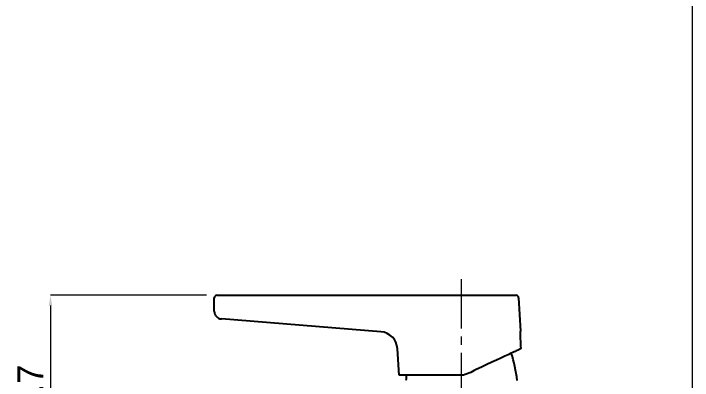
# Model space of a CAD drawing. Extents: x 0 to 1128, y 0 to 827.
# Drawn here: x 554.4 to 816.9, y 271.4 to 413.4 of the extents above; entities that cross this region are included whole.
import ezdxf

# ---------------------------------------------------------------- set-up
doc = ezdxf.new("R2010")
doc.units = 0
doc.header["$LTSCALE"] = 2
doc.header["$MEASUREMENT"] = 0
doc.header["$PDMODE"] = 3
doc.header["$PDSIZE"] = -10
doc.linetypes.add('CENTER2', pattern=[28.575, 19.05, -3.175, 3.175, -3.175])
doc.layers.get('0').update_dxf_attribs({"linetype": 'CONTINUOUS'})
doc.layers.get('DEFPOINTS').update_dxf_attribs({"linetype": 'CONTINUOUS'})
doc.layers.add('1', color=7, linetype='CONTINUOUS')
doc.layers.add('Cneter', color=1, linetype='CENTER2', lineweight=13)
doc.layers.add('치수선', color=7, linetype='CONTINUOUS', lineweight=20)
doc.styles.add('Daelim Dimension', font='')
doc.styles.get('Daelim Dimension').set_extended_font_data('나눔고딕')
doc.dimstyles.new('DEFAULT', dxfattribs={"dimscale": 2, "dimtxt": 2, "dimasz": 2, "dimexe": 0, "dimexo": 2, "dimgap": 1, "dimtad": 1, "dimdec": 1, "dimzin": 9, "dimdsep": 46, "dimtxsty": 'Daelim Dimension', "dimcen": 0.5, "dimclrd": 252, "dimclre": 252, "dimclrt": 3, "dimadec": 1, "dimazin": 0, "dimtfac": 1, "dimtdec": 1, "dimtix": 1, "dimtmove": 0, "dimatfit": 3, "dimfxl": 1, "dimtolj": 1, "dimtzin": 1, "dimlwd": 9, "dimlwe": 9, "dimarcsym": 0})

# ---------------------------------------------------------------- blocks, each defined once
blk = doc.blocks.new('*D0')
at = {"color": 5, "lineweight": 9, "ltscale": 0.5, "transparency": 16777216}
for p, q in [((629, 304.38), (568.64, 304.38)), ((568.64, 300.38), (568.64, 228.64)), ((624.26, 224.64), (568.64, 224.64))]:
    blk.add_line(p, q, dxfattribs=at)
at = {"color": 5, "ltscale": 0.5, "transparency": 16777216}
for points in [[(567.97, 300.38), (569.31, 300.38), (568.64, 304.38)], [(567.97, 228.64), (569.31, 228.64), (568.64, 224.64)]]:
    blk.add_solid(points, dxfattribs=at)
at = {"layer": 'DEFPOINTS', "color": 0, "ltscale": 0.5, "transparency": 16777216}
for p in [(633, 304.38), (568.64, 224.64), (628.26, 224.64)]:
    blk.add_point(p, dxfattribs=at)
at = {"color": 7, "ltscale": 0.5, "transparency": 16777216, "insert": (560.94, 264.51), "char_height": 10, "attachment_point": 5, "rotation": 90, "style": 'Daelim Dimension'}
blk.add_mtext('\\A1;79.7', dxfattribs=at)

msp = doc.modelspace()

# ---------------------------------------------------------------- linework, layer by layer
at = {"ltscale": 0.5}
msp.add_open_spline([(733.22, 275.61), (731.39, 274.6), (729.56, 273.59), (727.57, 273.44)], degree=3, dxfattribs=at)
at = {"layer": '1'}
for p, q in [((632, 298.21), (632, 303.38)), ((633, 304.38), (748.67, 304.38)), ((749.66, 303.44), (750.43, 290.44)), ((696.4, 290.29), (634.77, 295.22)), ((703.44, 273.44), (702.83, 283.72)), ((750.63, 283.73), (749.89, 283.39)), ((704.14, 273.44), (703.44, 273.44))]:
    msp.add_line(p, q, dxfattribs=at)
for centre, radius, start, end in [((633, 303.38), 1, 90, 180), ((748.67, 303.38), 1, 3.3863, 90), ((635, 298.21), 3, 180, 265.4261), ((695.84, 283.31), 7, 3.3863, 85.4261), ((699.32, 266.44), 50, 5.739, 18.096), ((755.82, 266.44), 50, 171.9524, 174.261)]:
    msp.add_arc(centre, radius, start, end, dxfattribs=at)
for points, knots in [([(750.42, 287.49), (750.41, 287.59), (750.41, 287.68), (750.4, 287.88), (750.39, 288.07), (750.39, 288.25), (750.39, 288.37), (750.38, 288.39), (750.38, 288.44), (750.38, 288.46), (750.38, 288.53), (750.38, 288.58), (750.38, 288.71), (750.38, 288.88), (750.38, 289.05), (750.38, 289.17), (750.38, 289.23), (750.38, 289.29), (750.39, 289.32), (750.39, 289.34), (750.39, 289.44), (750.39, 289.58), (750.4, 289.77), (750.4, 289.89), (750.41, 289.95), (750.41, 289.97), (750.41, 289.99), (750.41, 290.01), (750.41, 290.04), (750.41, 290.07), (750.42, 290.14), (750.42, 290.22), (750.42, 290.28), (750.43, 290.32), (750.43, 290.34), (750.43, 290.36), (750.43, 290.37), (750.43, 290.38), (750.43, 290.4), (750.43, 290.43), (750.43, 290.44), (750.43, 290.44), (750.43, 290.44)], [0, 0, 0, 0, 0.062457, 0.062457, 0.124915, 0.187372, 0.187372, 0.202986, 0.202986, 0.218601, 0.218601, 0.249829, 0.249829, 0.312287, 0.374744, 0.374744, 0.405973, 0.421587, 0.421587, 0.437201, 0.437201, 0.499659, 0.562116, 0.624573, 0.624573, 0.640188, 0.640188, 0.655802, 0.655802, 0.687031, 0.687031, 0.749488, 0.811945, 0.811945, 0.843174, 0.858788, 0.858788, 0.874403, 0.874403, 0.93686, 0.999317, 1, 1, 1, 1]), ([(749.89, 283.39), (749.69, 283.29), (749.31, 283.12), (748.77, 282.86), (748.26, 282.62), (747.61, 282.32), (746.83, 281.96), (743.88, 280.58), (739.01, 278.31), (733.22, 275.61)], [0, 0, 0, 0, 0.508963, 0.508963, 0.508963, 1, 1, 1, 2.868616, 2.868616, 2.868616, 2.868616]), ([(727.57, 273.44), (718.18, 273.44), (710.09, 273.44), (706.33, 273.44), (706.07, 273.44), (705.82, 273.44), (705.6, 273.44), (704.63, 273.44), (704.14, 273.44), (704.14, 273.44)], [-2.626306, -2.626306, -2.626306, -2.626306, 0, 0, 0, 0.184591, 0.184591, 0.184591, 1, 1, 1, 1])]:
    msp.add_open_spline(points, degree=3, knots=knots, dxfattribs=at)
msp.add_open_spline([(750.63, 283.73), (750.56, 284.98), (750.49, 286.24), (750.42, 287.49)], degree=3, dxfattribs=at)
at = {"layer": 'Cneter', "lineweight": 5, "ltscale": 0.5}
msp.add_line((727.57, 234.44), (727.57, 311.44), dxfattribs=at)
at = {"layer": '치수선'}
msp.add_line((816.87, 100.86), (816.87, 572.53), dxfattribs=at)

# ---------------------------------------------------------------- dimensions: what is measured, and where the dimension line sits
at = {"color": 5, "ltscale": 0.5}
dim = msp.add_linear_dim(base=(568.64, 224.64), p1=(633, 304.38), p2=(628.26, 224.64), angle=90, dimstyle='DEFAULT', override={"dimtxt": 5, "dimclrd": 5, "dimclre": 5, "dimclrt": 7}, dxfattribs=at)
dim.commit()
dim.dimension.update_dxf_attribs({"geometry": '*D0', "text_midpoint": (560.94, 264.51)})

doc.saveas('drawing.dxf')
